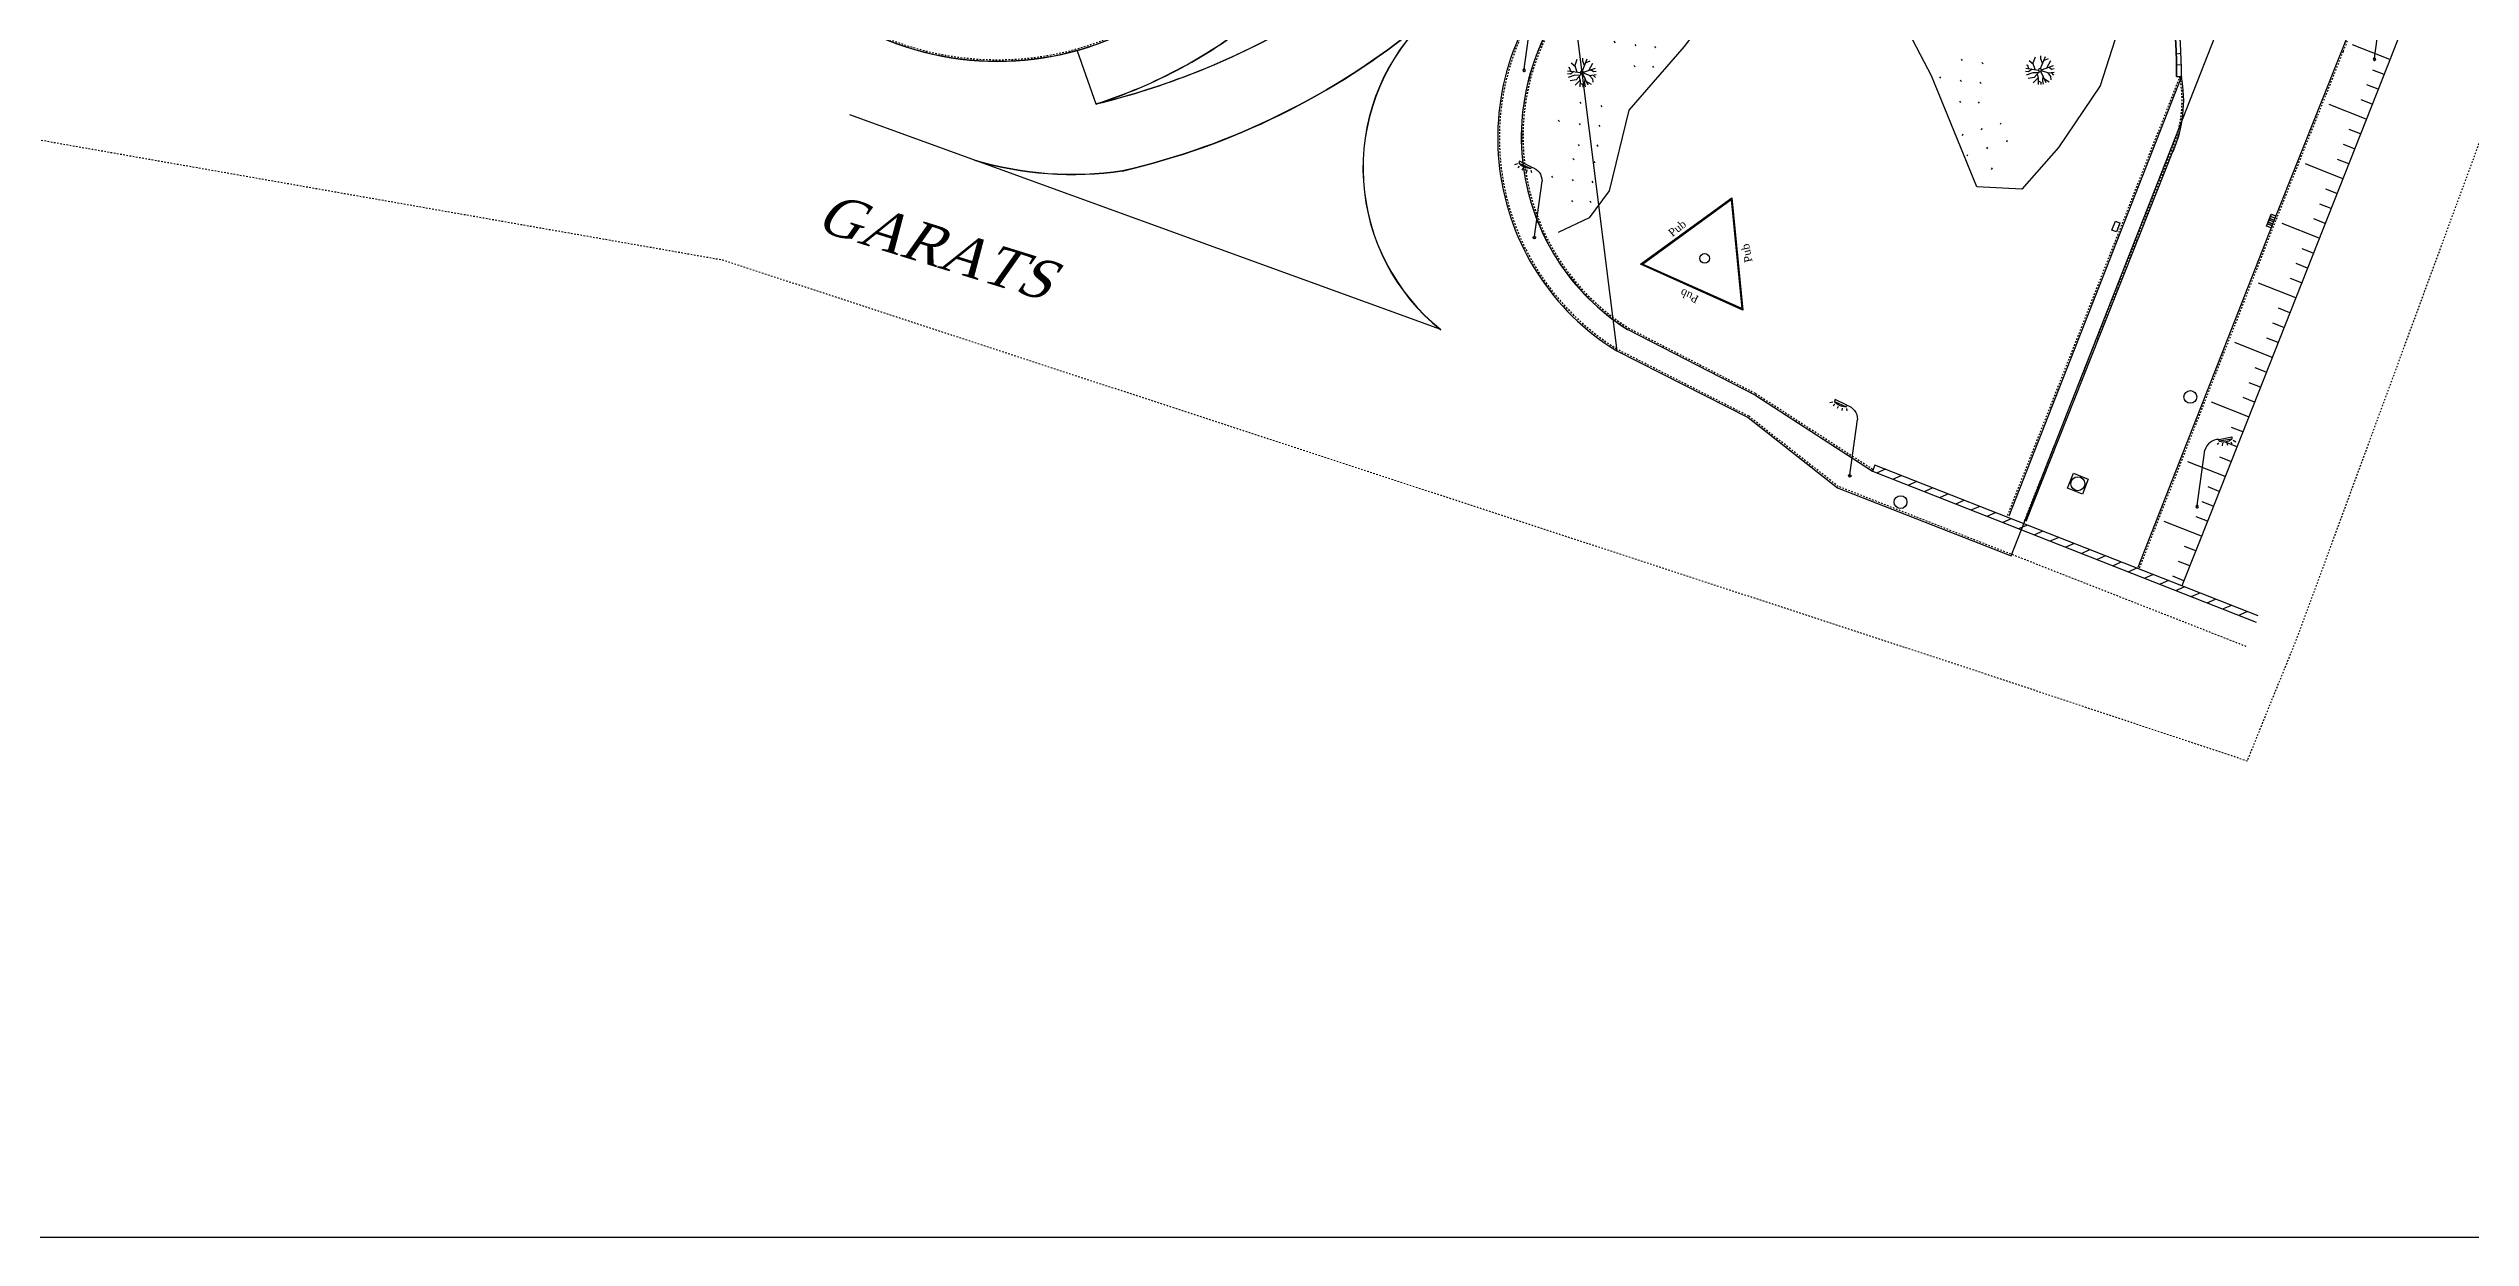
# Model space of a CAD drawing. Header units: metres. Extents: x 19 to 585, y 0 to 337.
# Drawn here: x 355.7 to 507.1, y 0 to 74.3 of the extents above; entities that cross this region are included whole.
import ezdxf

# ---------------------------------------------------------------- set-up
doc = ezdxf.new("R2010")
doc.units = ezdxf.units.M
doc.header["$LTSCALE"] = 0.01
doc.linetypes.add('CACHE', pattern=[0.375, 0.25, -0.125])
doc.linetypes.add('FANTOMEx2', pattern=[5, 2.5, -0.5, 0.5, -0.5, 0.5, -0.5])
for name, color, linetype in [('CADRE', 7, 'Continuous'), ('ECLAIRAGE', 2, 'Continuous'), ('PARCELLES', 240, 'Continuous'), ('SECTIONS', 200, 'FANTOMEx2'), ('TALUS', 2, 'Continuous'), ('Tempo_Doublon_Point', 7, 'Continuous'), ('TEXTES', 6, 'Continuous'), ('VEGETATION', 70, 'Continuous'), ('VOIRIES', 7, 'Continuous'), ('VOIRIES_temp', 7, 'Continuous')]:
    doc.layers.add(name, color=color, linetype=linetype)
doc.styles.add('1', font='times.ttf')
doc.styles.add('2', font='times.ttf', dxfattribs={"oblique": 18})

# ---------------------------------------------------------------- blocks, each defined once
blk = doc.blocks.new('11185$0$SYP_01057')
blk.add_line((0, 0), (0, -1))
blk = doc.blocks.new('11185$0$SYP_01053')
blk.add_line((0, 0), (0, -1))
blk = doc.blocks.new('11185$0$ARBRE_3-11', base_point=(100, 100))
for p, q in [((50, 130), (39, 165)), ((60, 180), (80, 140)), ((80, 170), (80, 188)), ((100, 150), (80, 170)), ((100, 190), (100, 110)), ((100, 170), (120, 180)), ((120, 179), (120, 188)), ((130, 144), (150, 175)), ((50, 105), (10, 100)), ((28, 85), (12, 82)), ((50, 106), (16, 131)), ((37, 75), (16, 68)), ((34, 103), (28, 85)), ((28, 50), (93, 93)), ((70, 78), (37, 75)), ((50, 64), (37, 34)), ((50, 130), (90, 104)), ((75, 115), (50, 105)), ((70, 30), (51, 25)), ((90, 50), (70, 30)), ((80, 140), (84, 109)), ((95, 28), (82, 12)), ((90, 50), (98, 90)), ((90, 49), (100, 10)), ((100, 130), (140, 150)), ((104, 90), (140, 20)), ((187, 80), (110, 100)), ((126, 46), (117, 30)), ((117, 30), (122, 13)), ((120, 60), (169, 41)), ((140, 149), (180, 140)), ((147, 90), (171, 104)), ((163, 86), (180, 58)), ((170, 104), (190, 106))]:
    blk.add_line(p, q)
for start, end in [(90, 270), (270, 90)]:
    blk.add_arc((100, 100), 10, start, end)
blk = doc.blocks.new('11185$0$CAND_LABRE_1-20', base_point=(70, 3))
for p, q in [((100, 170), (130, 180)), ((131, 175), (101, 166)), ((130, 180), (131, 175)), ((70, 0), (70, 140)), ((100, 162), (98, 157)), ((101, 166), (100, 170)), ((110, 162), (110, 156)), ((120, 164), (122, 159)), ((129, 168), (132, 164)), ((134, 173), (141, 170))]:
    blk.add_line(p, q)
for centre, radius, start, end in [((106.842, 201.026), 35.51, 260.531, 312.868), ((105, 135), 35.355, 98.13, 171.87), ((70, 3), 3, 90, 270), ((70, 3), 3, 270, 90)]:
    blk.add_arc(centre, radius, start, end)
blk = doc.blocks.new('11185$0$SYP_00104')
for p, q in [((-0.031, 0.5), (0, 0.5)), ((-0.312, 0.25), (-0.281, 0.25)), ((-0.031, 0), (0, 0)), ((0.218, 0.25), (0.25, 0.25)), ((0.468, 0), (0.5, 0)), ((-0.312, -0.25), (-0.281, -0.25)), ((0.25, -0.25), (0.281, -0.25))]:
    blk.add_line(p, q)
blk = doc.blocks.new('11185$0$SYP_00026')
blk.add_circle((0, 0), 0.5)
blk = doc.blocks.new('11185$0$SYP_00711')
for p, q in [((-0.5, -0.281), (0, 0.593)), ((0, 0.593), (0.5, -0.281)), ((0.5, -0.281), (-0.5, -0.281))]:
    blk.add_line(p, q)
blk = doc.blocks.new('11185$0$SYP_00035')
for p, q in [((-0.5, 0), (-0.5, 1)), ((-0.5, 1), (0.5, 1)), ((0, 0), (-0.5, 0)), ((-0.312, 0), (-0.312, 1)), ((-0.156, 1), (-0.156, 0)), ((0, 0), (0, 1)), ((0.5, 0), (0, 0)), ((0.156, 1), (0.156, 0)), ((0.312, 0), (0.312, 1)), ((0.5, 1), (0.5, 0))]:
    blk.add_line(p, q)
blk = doc.blocks.new('11185$0$SYP_00019')
for p, q in [((-0.5, -0.5), (-0.5, 0.5)), ((-0.5, 0.5), (0.5, 0.5)), ((0.5, 0.5), (0.5, -0.5)), ((0.5, -0.5), (-0.5, -0.5))]:
    blk.add_line(p, q)
blk.add_circle((0, 0), 0.437)
blk = doc.blocks.new('11185$0$SYP_00022')
for p, q in [((-0.5, -0.5), (-0.5, 0.5)), ((-0.5, 0.5), (0.5, 0.5)), ((0.5, 0.5), (0.5, -0.5)), ((0.5, -0.5), (-0.5, -0.5))]:
    blk.add_line(p, q)

msp = doc.modelspace()

# ---------------------------------------------------------------- linework, layer by layer
at = {"layer": 'CADRE'}
msp.add_lwpolyline([(19.42, 282.05), (584.57, 282.05), (584.57, 0), (19.42, 0)], close=True, dxfattribs=at)
at = {"layer": 'PARCELLES'}
msp.add_lwpolyline([(502.08, 102.92, 0.695), (481.56, 112.11, -0.036), (453.87, 82.24), (450.71, 79.56, 0.48), (453.74, 55.37), (461.94, 51.21), (467.53, 46.82), (478.39, 42.57)], format="xyb", close=True, dxfattribs=at)
at = {"layer": 'SECTIONS', "flags": 128}
msp.add_lwpolyline([(96.14, 336.85), (60.17, 229.19), (26.44, 128.14), (49, 119.7), (115.95, 100.67), (160.75, 92.93), (164.73, 92.43), (215.02, 88.44), (247.79, 84.57), (293.27, 79.16), (303.76, 77.9), (356.57, 68.31), (397.87, 61.06), (475.6, 35.6), (493.14, 29.77), (496.28, 37.53), (575.88, 253.69)], dxfattribs=at)
at = {"layer": 'TALUS'}
for points in [[(546.57, 189.28), (535.57, 158.66), (529.53, 143.35), (523.98, 129.23), (512.76, 100.96), (501.89, 73.17), (490.79, 45.1), (489.04, 40.7)], [(479.84, 94.25), (477.99, 90.94), (481.18, 87.15), (483.62, 83.26), (484.79, 78.67), (485.23, 75.94), (483.94, 71.92), (481.34, 68.07), (479.04, 65.47), (476.23, 65.61), (473.4, 72.55), (470.16, 78.77), (466.84, 84.29), (465.5, 85.31), (463.39, 81.59), (457.95, 74.38), (454.5, 70.41), (453.26, 65.38), (452.02, 63.69), (450.08, 62.77)]]:
    msp.add_lwpolyline(points, dxfattribs=at)
at = {"layer": 'Tempo_Doublon_Point'}
msp.add_lwpolyline([(502.08, 102.92), (481.56, 112.11), (453.87, 82.24), (450.71, 79.56), (453.74, 55.37), (461.94, 51.21), (467.53, 46.82), (478.39, 42.57)], close=True, dxfattribs=at)
at = {"layer": 'VOIRIES'}
for points in [[(486.32, 41.87), (494.94, 63.82), (499.05, 74.12), (504.5, 87.92), (510, 101.95), (516.17, 117.65), (518.43, 123.31), (519.59, 126.13), (520.38, 128.15), (521.07, 129.96), (529.49, 151.25), (532.77, 159.64), (539.92, 177.74), (541.46, 181.08), (546.57, 189.28)], [(493.82, 38.82), (469.86, 48.24), (469.71, 47.87), (493.68, 38.44)]]:
    msp.add_lwpolyline(points, dxfattribs=at)
at = {"layer": 'VOIRIES', "linetype": 'CACHE'}
msp.add_lwpolyline([(486.41, 41.83), (495.03, 63.78), (499.14, 74.09), (504.59, 87.88), (510.1, 101.92), (516.27, 117.61), (518.53, 123.27), (519.68, 126.1), (520.47, 128.11), (521.16, 129.93), (529.58, 151.22), (532.86, 159.61), (540.01, 177.7), (541.55, 181.04), (546.66, 189.23)], dxfattribs=at)
for points in [[(493.07, 36.91), (467.58, 46.91), (461.99, 51.29), (453.79, 55.46, -0.479823), (450.78, 79.49), (453.94, 82.16, 0.035998), (481.63, 112.04, -0.694357), (501.98, 102.94), (494.85, 84.78, -0.577225), (491.2, 84.6, -0.577225)], [(446.98, 103.48, -0.195403), (448.32, 105.52, -0.763403), (453.58, 99.12), (446.63, 92.18, -0.061996), (423.93, 75.85, -0.259), (406.12, 75.86, -0.259)], [(473.8, 100.51, -0.018002), (454.84, 81.09), (451.66, 78.38, 0.469781), (454.47, 56.8), (462.41, 52.72), (469.77, 47.96)], [(479.22, 44.78), (488.4, 67.86, 0.151054), (488.92, 72.49, 0.151054)]]:
    msp.add_lwpolyline(points, format="xyb", dxfattribs=at)
at = {"layer": 'VOIRIES'}
for points in [[(446.88, 103.5, -0.196117), (448.27, 105.61, -0.765), (453.66, 99.05), (446.7, 92.11, -0.062), (423.98, 75.76, -0.259), (406.07, 75.77)], [(473.72, 100.58, -0.018), (454.77, 81.17), (451.59, 78.45, 0.47), (454.42, 56.71), (462.36, 52.63), (469.71, 47.87)], [(479.32, 44.74), (488.49, 67.82, 0.151), (489.02, 72.51)]]:
    msp.add_lwpolyline(points, format="xyb", dxfattribs=at)
msp.add_lwpolyline([(489.02, 72.51, 0.132), (484.86, 88.4, 0.048), (474.18, 100.56), (476.76, 103.64), (477, 103.39, -0.045), (487.7, 91.38, -0.067), (491.12, 84.55), (491.4, 84.65, 0.068), (487.94, 91.56, 0.045), (477.21, 103.61), (476.74, 104.09), (473.77, 100.54, -0.049), (484.61, 88.24, -0.132), (488.72, 72.51), (489.02, 72.51)], format="xyb", close=True, dxfattribs=at)
at = {"layer": 'VOIRIES', "flags": 128}
for points in [[(441.51, 75.79, 0.441), (442.74, 56.7), (405.82, 70.11)], [(441.51, 75.79, -0.115), (422.86, 66.61, -0.109), (413.61, 67.28)], [(433.36, 75.61, -0.07), (421.2, 70.79, 0.094), (431.38, 76.29)]]:
    msp.add_lwpolyline(points, format="xyb", dxfattribs=at)
for points in [[(421.2, 70.79), (420.05, 74.1)], [(488.7, 73.93), (489, 73.96)], [(489.02, 73.23), (488.72, 73.21)], [(489.02, 72.51), (478.24, 45.05)], [(470.53, 47.98), (470.01, 47.76)], [(470.99, 47.37), (471.51, 47.6)], [(472.49, 47.21), (471.97, 46.98)], [(472.96, 46.6), (473.47, 46.82)], [(474.46, 46.44), (473.94, 46.21)], [(474.92, 45.82), (475.44, 46.05)], [(476.42, 45.66), (475.9, 45.44)], [(476.88, 45.05), (477.4, 45.28)], [(478.39, 44.89), (477.87, 44.66)], [(478.85, 44.28), (479.37, 44.5)], [(480.35, 44.12), (479.83, 43.89)], [(480.81, 43.51), (481.33, 43.73)], [(482.31, 43.34), (481.8, 43.12)], [(482.78, 42.73), (483.3, 42.96)], [(484.28, 42.57), (483.76, 42.35)], [(484.74, 41.96), (485.26, 42.19)], [(486.24, 41.8), (485.72, 41.57)], [(486.71, 41.19), (487.23, 41.41)], [(488.21, 41.03), (487.69, 40.8)], [(488.67, 40.41), (489.19, 40.64)], [(490.17, 40.25), (489.65, 40.03)], [(490.63, 39.64), (491.15, 39.87)], [(492.14, 39.48), (491.62, 39.26)], [(492.6, 38.87), (493.12, 39.09)]]:
    msp.add_lwpolyline(points, dxfattribs=at)
at = {"layer": 'VOIRIES', "linetype": 'CACHE', "flags": 128}
msp.add_lwpolyline([(488.93, 72.54), (478.14, 45.09)], dxfattribs=at)
at = {"layer": 'VOIRIES_temp'}
for p, q in [((499.05, 74.12), (504.5, 87.92)), ((421.2, 70.79), (420.05, 74.1)), ((488.7, 73.93), (489, 73.96)), ((489.02, 73.23), (488.72, 73.21)), ((494.94, 63.82), (499.05, 74.12)), ((489.02, 72.51), (478.24, 45.05)), ((488.72, 72.51), (489.02, 72.51)), ((442.74, 56.7), (405.82, 70.11)), ((479.32, 44.74), (488.49, 67.82)), ((455.23, 60.79), (460.93, 64.94)), ((455.34, 60.8), (460.88, 64.83)), ((460.88, 64.83), (461.55, 58.02)), ((460.93, 64.94), (461.62, 57.92)), ((486.32, 41.87), (494.94, 63.82)), ((494.34, 63.17), (494.63, 63.91)), ((494.53, 63.65), (494.81, 63.54)), ((494.86, 63.66), (494.58, 63.77)), ((494.63, 63.91), (494.91, 63.8)), ((494.91, 63.8), (494.77, 63.43)), ((484.68, 62.91), (484.9, 63.47)), ((484.96, 62.8), (484.68, 62.91)), ((484.9, 63.47), (485.18, 63.36)), ((485.18, 63.36), (484.96, 62.8)), ((494.62, 63.05), (494.34, 63.17)), ((494.67, 63.19), (494.39, 63.31)), ((494.44, 63.42), (494.72, 63.31)), ((494.77, 63.43), (494.49, 63.54)), ((494.77, 63.43), (494.62, 63.05)), ((461.62, 57.92), (455.23, 60.79)), ((461.55, 58.02), (455.34, 60.8)), ((454.42, 56.71), (462.36, 52.63)), ((462.36, 52.63), (469.71, 47.87)), ((469.86, 48.24), (469.71, 47.87)), ((469.71, 47.87), (493.68, 38.44)), ((493.82, 38.82), (469.86, 48.24)), ((470.53, 47.98), (470.01, 47.76)), ((470.99, 47.37), (471.51, 47.6)), ((472.49, 47.21), (471.97, 46.98)), ((481.9, 46.8), (482.27, 47.73)), ((482.27, 47.73), (483.2, 47.36)), ((483.2, 47.36), (482.83, 46.43)), ((472.96, 46.6), (473.47, 46.82)), ((474.46, 46.44), (473.94, 46.21)), ((474.92, 45.82), (475.44, 46.05)), ((476.42, 45.66), (475.9, 45.44)), ((482.83, 46.43), (481.9, 46.8)), ((476.88, 45.05), (477.4, 45.28)), ((478.39, 44.89), (477.87, 44.66)), ((478.85, 44.28), (479.37, 44.5)), ((480.35, 44.12), (479.83, 43.89)), ((480.81, 43.51), (481.33, 43.73)), ((482.31, 43.34), (481.8, 43.12)), ((482.78, 42.73), (483.3, 42.96)), ((484.28, 42.57), (483.76, 42.35)), ((484.74, 41.96), (485.26, 42.19)), ((486.24, 41.8), (485.72, 41.57)), ((486.71, 41.19), (487.23, 41.41)), ((488.21, 41.03), (487.69, 40.8)), ((488.67, 40.41), (489.19, 40.64)), ((490.17, 40.25), (489.65, 40.03)), ((490.63, 39.64), (491.15, 39.87)), ((492.14, 39.48), (491.62, 39.26)), ((492.6, 38.87), (493.12, 39.09))]:
    msp.add_line(p, q, dxfattribs=at)
at = {"layer": 'VOIRIES_temp', "linetype": 'CACHE'}
for p, q in [((499.14, 74.09), (504.59, 87.88)), ((495.03, 63.78), (499.14, 74.09)), ((488.93, 72.54), (478.14, 45.09)), ((479.22, 44.78), (488.4, 67.86)), ((486.41, 41.83), (495.03, 63.78)), ((454.47, 56.8), (462.41, 52.72)), ((461.99, 51.29), (453.79, 55.46)), ((462.41, 52.72), (469.77, 47.96)), ((467.58, 46.91), (461.99, 51.29)), ((493.07, 36.91), (467.58, 46.91))]:
    msp.add_line(p, q, dxfattribs=at)
at = {"layer": 'VOIRIES_temp'}
for centre, radius in [((459.23, 61.15), 0.3), ((489.58, 52.5), 0.4), ((482.55, 47.08), 0.437), ((471.47, 45.93), 0.4)]:
    msp.add_circle(centre, radius, dxfattribs=at)
for centre, radius, start, end in [((457.39, 72.73), 31.33, 359.5995, 29.6778), ((457.36, 72.72), 31.66, 359.6179, 29.6961), ((462.01, 68.75), 14.24, 137.0745, 237.7686), ((415.04, 91.9), 18.45, 240.9218, 299.0039), ((411.79, 100.38), 31.04, 287.6448, 309.1249), ((412.5, 111.21), 45.79, 283.0773, 309.3181), ((450.84, 66.8), 12.96, 136.1011, 231.291), ((410.16, 116.43), 46.95, 283.5984, 299.6151), ((481.18, 71.02), 7.98, 336.4093, 10.7565), ((419.75, 87.91), 21.52, 253.4156, 278.2983)]:
    msp.add_arc(centre, radius, start, end, dxfattribs=at)
at = {"layer": 'VOIRIES_temp', "linetype": 'CACHE'}
for centre, radius, start, end in [((461.92, 68.68), 15.52, 135.886, 238.417), ((462.01, 68.75), 14.14, 137.0977, 237.7507), ((415.04, 91.9), 18.35, 240.9218, 299.0039), ((481.18, 71.02), 7.88, 336.3972, 10.7565)]:
    msp.add_arc(centre, radius, start, end, dxfattribs=at)

# ---------------------------------------------------------------- block references
at = {"layer": 'ECLAIRAGE', "yscale": 0.02599999995460458, "zscale": 0.02600000000001046, "rotation": 352.234010858903}
for p, xscale in [((447.95, 72.9), 0.02599999995460458), ((501.08, 73.59), 0.02599999995460458), ((448.59, 62.45), -0.02599999995460458), ((468.3, 47.57), -0.02599999995460458), ((490, 45.65), 0.02599999995460458)]:
    msp.add_blockref('11185$0$CAND_LABRE_1-20', p, dxfattribs=dict(at, xscale=xscale))
at = {"layer": 'TALUS'}
for name, p, xscale, yscale, zscale, rotation in [('11185$0$SYP_01057', (502.04, 73.57), 2.499999999956726, 2.49999999999998, 2.5, 248.6330108584312), ('11185$0$SYP_01053', (501.68, 72.64), 0.7499999999982015, 0.7499999999998096, 0.75, 248.4220108573501), ('11185$0$SYP_01053', (501.31, 71.71), 0.7499999999982015, 0.7499999999998096, 0.75, 248.4220108573501), ('11185$0$SYP_01057', (500.57, 69.85), 2.500000000018556, 2.49999999999998, 2.5, 248.4220108588744), ('11185$0$SYP_01053', (500.94, 70.78), 0.7499999999982015, 0.7499999999998096, 0.75, 248.4220108573501), ('11185$0$SYP_01053', (499.84, 67.99), 0.7499999999982015, 0.7499999999998096, 0.75, 248.4220108573501), ('11185$0$SYP_01053', (500.2, 68.92), 0.7499999999982015, 0.7499999999998096, 0.75, 248.4220108573501), ('11185$0$SYP_01057', (499.1, 66.13), 2.500000000018556, 2.49999999999998, 2.5, 248.4220108588744), ('11185$0$SYP_01053', (499.47, 67.06), 0.7499999999982015, 0.7499999999998096, 0.75, 248.4220108573501), ('11185$0$SYP_01053', (498.73, 65.2), 0.7499999999982015, 0.7499999999998096, 0.75, 248.4220108573501), ('11185$0$SYP_01053', (498, 63.34), 0.7499999999982015, 0.7499999999998096, 0.75, 248.4220108573501), ('11185$0$SYP_01053', (498.37, 64.27), 0.7499999999982015, 0.7499999999998096, 0.75, 248.4220108573501), ('11185$0$SYP_01057', (497.63, 62.41), 2.500000000018556, 2.49999999999998, 2.5, 248.4220108588744), ('11185$0$SYP_01053', (496.89, 60.55), 0.7499999999982015, 0.7499999999998096, 0.75, 248.4220108573501), ('11185$0$SYP_01053', (497.26, 61.48), 0.7499999999982015, 0.7499999999998096, 0.75, 248.4220108573501), ('11185$0$SYP_01057', (496.16, 58.69), 2.500000000018556, 2.49999999999998, 2.5, 248.4220108588744), ('11185$0$SYP_01053', (496.53, 59.62), 0.7499999999982015, 0.7499999999998096, 0.75, 248.4220108573501), ('11185$0$SYP_01053', (495.79, 57.76), 0.7499999999982015, 0.7499999999998096, 0.75, 248.4220108573501), ('11185$0$SYP_01053', (495.06, 55.9), 0.7499999999982015, 0.7499999999998096, 0.75, 248.4220108573501), ('11185$0$SYP_01053', (495.42, 56.83), 0.7499999999982015, 0.7499999999998096, 0.75, 248.4220108573501), ('11185$0$SYP_01057', (494.69, 54.97), 2.500000000018556, 2.49999999999998, 2.5, 248.4220108588744), ('11185$0$SYP_01053', (493.95, 53.11), 0.7499999999982015, 0.7499999999998096, 0.75, 248.4220108573501), ('11185$0$SYP_01053', (494.32, 54.04), 0.7499999999982015, 0.7499999999998096, 0.75, 248.4220108573501), ('11185$0$SYP_01057', (493.22, 51.25), 2.500000000018556, 2.49999999999998, 2.5, 248.4220108588744), ('11185$0$SYP_01053', (493.58, 52.18), 0.7499999999982015, 0.7499999999998096, 0.75, 248.4220108573501), ('11185$0$SYP_01053', (492.85, 50.32), 0.7499999999982015, 0.7499999999998096, 0.75, 248.4220108573501), ('11185$0$SYP_01057', (491.75, 47.53), 2.500000000018556, 2.49999999999998, 2.5, 248.4220108588744), ('11185$0$SYP_01053', (492.11, 48.46), 0.7499999999982015, 0.7499999999998096, 0.75, 248.4220108573501), ('11185$0$SYP_01053', (492.48, 49.39), 0.7499999999982015, 0.7499999999998096, 0.75, 248.4220108573501), ('11185$0$SYP_01053', (491.01, 45.67), 0.7499999999982015, 0.7499999999998096, 0.75, 248.4220108573501), ('11185$0$SYP_01053', (491.38, 46.6), 0.7499999999982015, 0.7499999999998096, 0.75, 248.4220108573501), ('11185$0$SYP_01057', (490.27, 43.81), 2.499999999958441, 2.49999999999998, 2.5, 248.4240108578866), ('11185$0$SYP_01053', (490.64, 44.74), 0.74999999996637, 0.7499999999998096, 0.75, 248.4240108570077), ('11185$0$SYP_01053', (489.91, 42.88), 0.74999999996637, 0.7499999999998096, 0.75, 248.4240108570077), ('11185$0$SYP_01053', (489.17, 41.02), 0.74999999996637, 0.7499999999998096, 0.75, 248.4240108570077), ('11185$0$SYP_01053', (489.54, 41.95), 0.74999999996637, 0.7499999999998096, 0.75, 248.4240108570077)]:
    msp.add_blockref(name, p, dxfattribs=dict(at, xscale=xscale, yscale=yscale, zscale=zscale, rotation=rotation))
at = {"layer": 'VEGETATION'}
for name, p, xscale, yscale, zscale, rotation in [('11185$0$SYP_00104', (454.93, 74.42), 3.499999999964885, 3.500000000000334, 3.5, 309.4340108591866), ('11185$0$ARBRE_3-11', (451.56, 72.75), 0.01000000000940442, 0.01000000000941028, 0.01000000000000512, 82.23401086028616), ('11185$0$SYP_00104', (475.27, 72.2), 3.499999999964885, 3.500000000000334, 3.5, 309.4340108591866), ('11185$0$ARBRE_3-11', (480.18, 72.9), 0.01000000000940442, 0.01000000000941028, 0.01000000000000512, 82.23401086028616), ('11185$0$SYP_00104', (451.45, 69.5), 3.499999999964885, 3.500000000000334, 3.5, 309.4340108591866), ('11185$0$SYP_00104', (476.92, 68.09), 3.500000000038261, 3.500000000000334, 3.5, 61.26901085849133), ('11185$0$SYP_00104', (451.02, 66), 3.499999999964885, 3.500000000000334, 3.5, 309.4340108591866)]:
    msp.add_blockref(name, p, dxfattribs=dict(at, xscale=xscale, yscale=yscale, zscale=zscale, rotation=rotation))
at = {"layer": 'VOIRIES'}
for name, p, xscale, yscale, zscale, rotation in [('11185$0$SYP_00711', (459.23, 61.15), 6.9999999999757, 6.999999999999758, 7, 335.8540108588776), ('11185$0$SYP_00711', (459.23, 61.15), 6.799999999985196, 6.799999999988044, 6.799999999999997, 335.8540108586072), ('11185$0$SYP_00035', (494.77, 63.43), 0.8000000000338798, 0.2999999999884663, 0.2999999999999972, 68.25701085863103), ('11185$0$SYP_00022', (484.93, 63.14), 0.6000000000044557, 0.2999999999884663, 0.2999999999999972, 248.5540108591922), ('11185$0$SYP_00026', (459.23, 61.15), 0.5999999999845556, 0.600000000006034, 0.6000000000000014, 108.7480108602433), ('11185$0$SYP_00026', (489.58, 52.5), 0.8000000000064983, 0.7999999999886406, 0.7999999999999972, 93.91601085939065), ('11185$0$SYP_00026', (471.47, 45.93), 0.8000000000064983, 0.7999999999886406, 0.7999999999999972, 93.91601085939065)]:
    msp.add_blockref(name, p, dxfattribs=dict(at, xscale=xscale, yscale=yscale, zscale=zscale, rotation=rotation))
at = {"layer": 'VOIRIES', "rotation": 68.32001085749428}
msp.add_blockref('11185$0$SYP_00019', (482.55, 47.08), dxfattribs=at)

# ---------------------------------------------------------------- texts
at = {"layer": 'TEXTES', "style": '2', "oblique": 18}
msp.add_text('GARATS', height=2.5, rotation=342.7746, dxfattribs=at).set_placement((403.61, 62.96))
at = {"layer": 'TEXTES', "style": '1'}
for rotation, p in [(38.6416, (457.21, 62.47)), (101.136, (462.22, 60.95)), (154.3591, (458.91, 58.77))]:
    msp.add_text('Pub', height=0.5, rotation=rotation, dxfattribs=at).set_placement(p)

doc.saveas('drawing.dxf')
